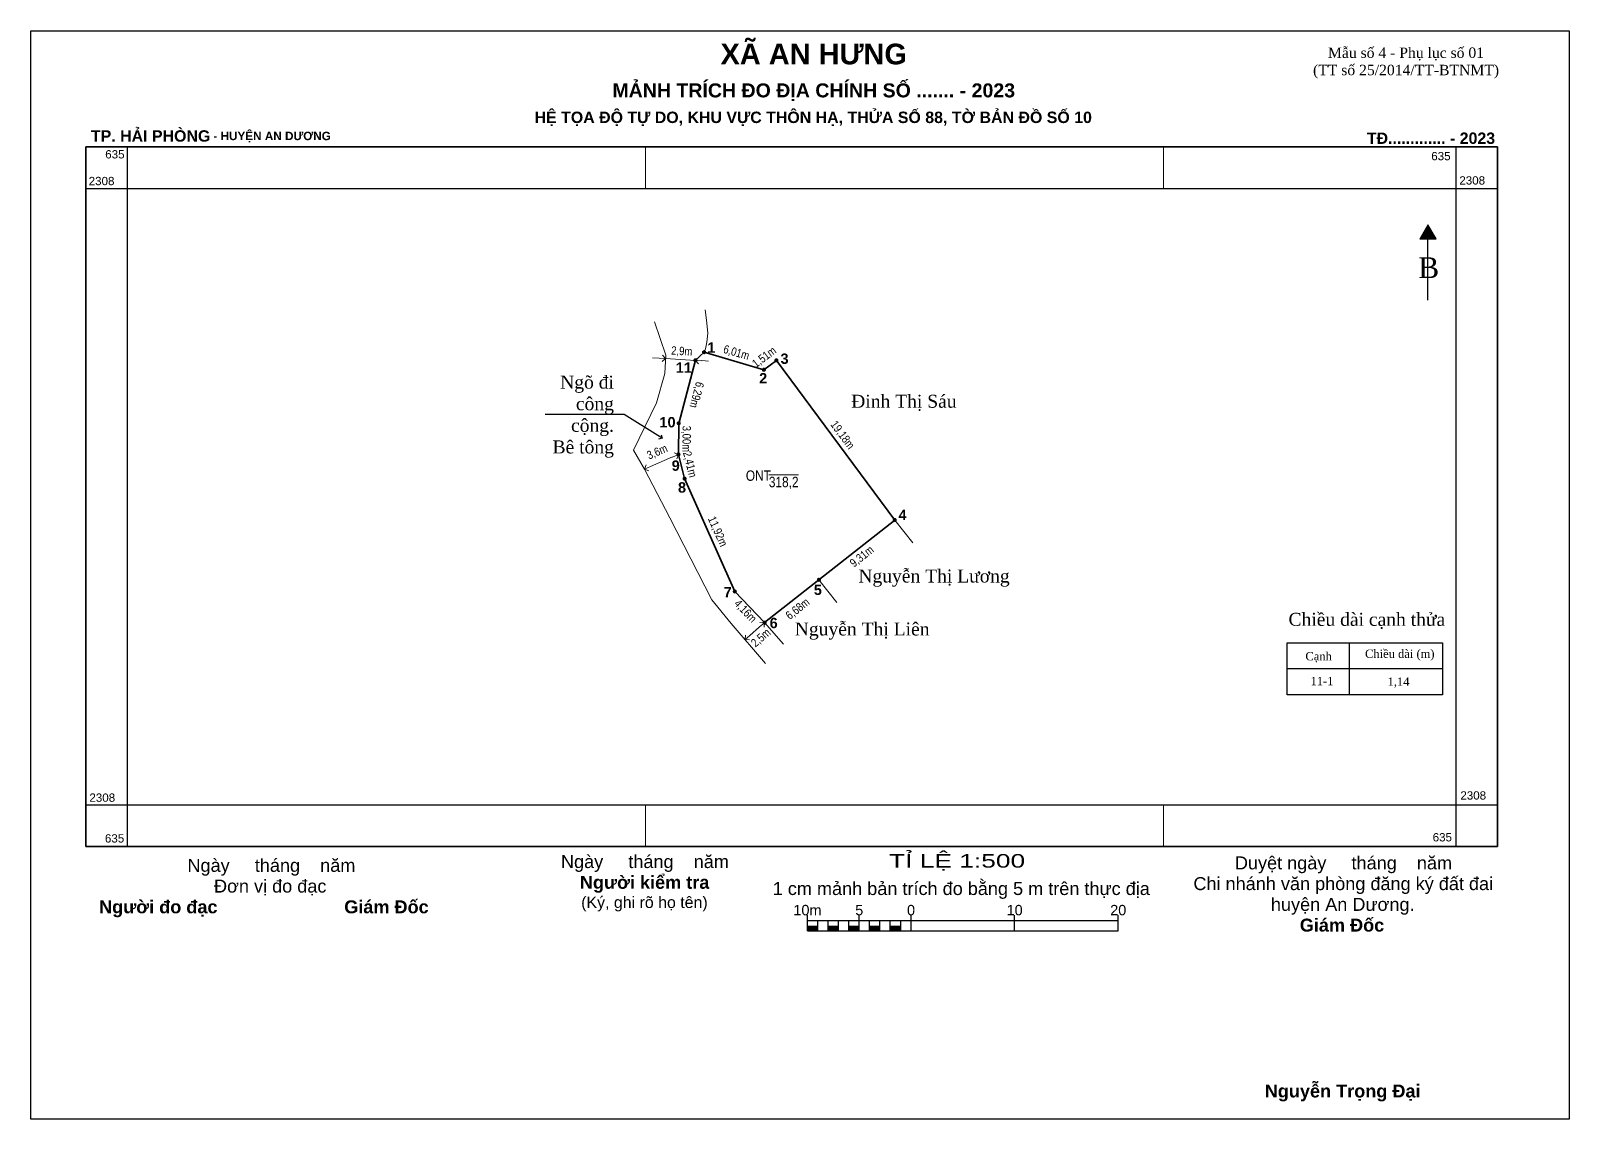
# Model space of a CAD drawing. Header units: metres. Extents: x -95 to 475, y 248 to 679.
# Drawn here: x 68.8 to 217.3, y 573.5 to 678.5 of the extents above; entities that cross this region are included whole.
import ezdxf
from ezdxf import colors
from ezdxf.entities.mleader import LeaderData, LeaderLine
from ezdxf.enums import TextEntityAlignment as Align
from ezdxf.math import Vec2, Vec3

# ---------------------------------------------------------------- set-up
doc = ezdxf.new("R2010")
doc.units = ezdxf.units.M
doc.header["$LTSCALE"] = 0.2
doc.header["$PDMODE"] = 3
doc.header["$PDSIZE"] = -3
doc.linetypes.add('HIDDEN', pattern=[9.525, 6.35, -3.175])
doc.layers.add('0 @ 0.5', color=7, linetype='Continuous')
doc.layers.add('Heaven2407', color=2, linetype='Continuous')
for name, color, linetype, lineweight in [('NOI @ 0.5', 4, 'Continuous', 5), ('Thanh', 8, 'Continuous', 9), ('Thêm và ngõ @ 0.5', 3, 'Continuous', 13), ('Đậm', 1, 'Continuous', 35), ('Đỏ', 1, 'HIDDEN', 13)]:
    doc.layers.add(name, color=color, linetype=linetype, lineweight=lineweight)
doc.styles.add('Annotative', font='times.ttf', dxfattribs={"height": 2.5})
doc.styles.add('ARIAL', font='arial.ttf')
doc.styles.add('ARIALB', font='arialbd.ttf')
doc.styles.add('DIM', font='ARIALN.TTF', dxfattribs={"height": 1.6})
doc.styles.add('Free', font='times.ttf')
doc.styles.add('Land House', font='ARIALN.TTF', dxfattribs={"height": 2})
doc.styles.add('Point', font='arialbd.ttf', dxfattribs={"height": 2.5})
doc.dimstyles.new('Kích thước cạnh', dxfattribs={"dimtxt": 1.6, "dimasz": 2.5, "dimexe": 1.25, "dimexo": 0.625, "dimtad": 1, "dimzin": 4, "dimtxsty": 'DIM', "dimcen": 2.5, "dimse1": 1, "dimse2": 1, "dimsd1": 1, "dimsd2": 1, "dimadec": 0, "dimazin": 0, "dimtfac": 1, "dimtmove": 0, "dimatfit": 3, "dimfxl": 1, "dimarcsym": 0})
doc.dimstyles.new('Kích thước ngõ', dxfattribs={"dimtxt": 1.6, "dimasz": 1.25, "dimexe": 1.25, "dimexo": 1, "dimgap": 1, "dimtad": 1, "dimtoh": 1, "dimdec": 1, "dimzin": 4, "dimtxsty": 'DIM', "dimblk": 'OPEN90', "dimcen": 0, "dimse1": 1, "dimse2": 1, "dimclrd": 3, "dimclre": 3, "dimclrt": 2, "dimadec": 0, "dimazin": 0, "dimtfac": 1, "dimtdec": 1, "dimtmove": 2, "dimatfit": 3, "dimldrblk": 'OPEN90', "dimfxl": 1, "dimlwd": 13, "dimlwe": 13, "dimarcsym": 1})

# ---------------------------------------------------------------- blocks, each defined once
blk = doc.blocks.new('*D98')
at = {"layer": 'Defpoints', "color": 0, "transparency": 16777216}
for p in [(140.77, 646.72), (152.18, 631.31), (152.18, 631.31)]:
    blk.add_point(p, dxfattribs=at)
at = {"color": 0, "transparency": 16777216, "insert": (147.11, 639.49), "char_height": 0.8, "attachment_point": 5, "rotation": 306.5471, "style": 'DIM'}
blk.add_mtext('19,18m', dxfattribs=at)
blk = doc.blocks.new('*D99')
at = {"layer": 'Defpoints', "color": 0, "transparency": 16777216}
for p in [(144.87, 625.55), (139.62, 621.41), (140.72, 620.02)]:
    blk.add_point(p, dxfattribs=at)
at = {"color": 0, "transparency": 16777216, "insert": (142.85, 622.71), "char_height": 0.8, "attachment_point": 5, "rotation": 38.2329, "style": 'DIM'}
blk.add_mtext('6,68m', dxfattribs=at)
blk = doc.blocks.new('*D100')
at = {"layer": 'Defpoints', "color": 0, "transparency": 16777216}
for p in [(136.75, 624.42), (135.73, 623.45), (139.62, 621.41)]:
    blk.add_point(p, dxfattribs=at)
at = {"color": 0, "transparency": 16777216, "insert": (137.74, 622.49), "char_height": 0.8, "attachment_point": 5, "rotation": 313.6921, "style": 'DIM'}
blk.add_mtext('4,16m', dxfattribs=at)
blk = doc.blocks.new('*D101')
at = {"layer": 'Defpoints', "color": 0, "transparency": 16777216}
for p in [(131.9, 635.31), (131.9, 635.31), (136.75, 624.42)]:
    blk.add_point(p, dxfattribs=at)
at = {"color": 0, "transparency": 16777216, "insert": (135.05, 630.19), "char_height": 0.8, "attachment_point": 5, "rotation": 294.0141, "style": 'DIM'}
blk.add_mtext('11,92m', dxfattribs=at)
blk = doc.blocks.new('*D102')
at = {"layer": 'Defpoints', "color": 0, "transparency": 16777216}
for p in [(131.31, 637.64), (131.31, 637.64), (131.9, 635.31)]:
    blk.add_point(p, dxfattribs=at)
at = {"color": 0, "transparency": 16777216, "insert": (132.37, 636.67), "char_height": 0.8, "attachment_point": 5, "rotation": 284.1343, "style": 'DIM'}
blk.add_mtext('2,41m', dxfattribs=at)
blk = doc.blocks.new('*D103')
at = {"layer": 'Defpoints', "color": 0, "transparency": 16777216}
for p in [(133.79, 647.51), (139.56, 645.81), (139.56, 645.81)]:
    blk.add_point(p, dxfattribs=at)
at = {"color": 0, "transparency": 16777216, "insert": (136.89, 647.42), "char_height": 0.8, "attachment_point": 5, "rotation": 343.6313, "style": 'DIM'}
blk.add_mtext('6,01m', dxfattribs=at)
blk = doc.blocks.new('*D104')
at = {"layer": 'Defpoints', "color": 0, "transparency": 16777216}
for p in [(140.7, 646.81), (140.77, 646.72), (139.56, 645.81)]:
    blk.add_point(p, dxfattribs=at)
at = {"color": 0, "transparency": 16777216, "insert": (139.62, 646.99), "char_height": 0.8, "attachment_point": 5, "rotation": 36.7451, "style": 'DIM'}
blk.add_mtext('1,51m', dxfattribs=at)
blk = doc.blocks.new('*D105')
at = {"layer": 'Defpoints', "color": 0, "transparency": 16777216}
for p in [(152.18, 631.31), (153.2, 630.02), (144.87, 625.55)]:
    blk.add_point(p, dxfattribs=at)
at = {"color": 0, "transparency": 16777216, "insert": (149.05, 627.76), "char_height": 0.8, "attachment_point": 5, "rotation": 38.2329, "style": 'DIM'}
blk.add_mtext('9,31m', dxfattribs=at)
blk = doc.blocks.new('Moc')
at = {"layer": 'Đỏ', "lineweight": 13}
h = blk.add_hatch(color=6, dxfattribs=at)
edge = h.paths.add_edge_path()
edge.add_arc((0, 0), 0.25, 0, 360)
blk = doc.blocks.new('_Open90')
at = {"color": 0, "linetype": 'ByBlock', "lineweight": -2}
for p, q in [((0, 0), (-1, 0)), ((-0.5, 0.5), (0, 0)), ((0, 0), (-0.5, -0.5))]:
    blk.add_line(p, q, dxfattribs=at)
blk = doc.blocks.new('*D106')
at = {"color": 3, "linetype": 'Continuous', "lineweight": 13, "transparency": 16777216}
blk.add_line((139.15, 621.01), (138.21, 620.19), dxfattribs=at)
at = {"layer": 'Defpoints', "color": 0, "transparency": 16777216}
for p in [(139.62, 621.41), (137.74, 619.78), (137.74, 619.78)]:
    blk.add_point(p, dxfattribs=at)
at = {"color": 3, "lineweight": 13, "transparency": 16777216, "xscale": 0.625, "yscale": 0.625, "zscale": 0.625}
for p, rotation in [((139.62, 621.41), 40.93502440446883), ((137.74, 619.78), 220.9350244044688)]:
    blk.add_blockref('_Open90', p, dxfattribs=dict(at, rotation=rotation))
at = {"color": 2, "transparency": 16777216, "insert": (139.3, 619.92), "char_height": 0.8, "attachment_point": 5, "rotation": 40.935, "style": 'DIM'}
blk.add_mtext('2,5m', dxfattribs=at)
blk = doc.blocks.new('*D107')
at = {"layer": 'Defpoints', "color": 0, "transparency": 16777216}
for p in [(131.33, 640.64), (131.31, 637.64), (132.82, 637.63)]:
    blk.add_point(p, dxfattribs=at)
at = {"color": 0, "transparency": 16777216, "insert": (132.03, 639.14), "char_height": 0.8, "attachment_point": 5, "rotation": 269.5604, "style": 'DIM'}
blk.add_mtext('3,00m', dxfattribs=at)
blk = doc.blocks.new('*D108')
at = {"layer": 'Defpoints', "color": 0, "transparency": 16777216}
for p in [(132.95, 646.72), (131.33, 640.64), (132.99, 640.2)]:
    blk.add_point(p, dxfattribs=at)
at = {"color": 0, "transparency": 16777216, "insert": (133.02, 643.4), "char_height": 0.8, "attachment_point": 5, "rotation": 255.0983, "style": 'DIM'}
blk.add_mtext('6,29m', dxfattribs=at)
blk = doc.blocks.new('*D109')
at = {"color": 3, "linetype": 'Continuous', "lineweight": 13, "transparency": 16777216}
for p, q in [((129.45, 646.93), (128.82, 646.96)), ((132.95, 646.72), (130.07, 646.89)), ((133.58, 646.69), (134.2, 646.65))]:
    blk.add_line(p, q, dxfattribs=at)
at = {"layer": 'Defpoints', "color": 0, "transparency": 16777216}
for p in [(130.07, 646.89), (130.07, 646.89), (132.95, 646.72)]:
    blk.add_point(p, dxfattribs=at)
at = {"color": 3, "lineweight": 13, "transparency": 16777216, "xscale": 0.625, "yscale": 0.625, "zscale": 0.625}
for p, rotation in [((130.07, 646.89), 356.685211683833), ((132.95, 646.72), 176.685211683833)]:
    blk.add_blockref('_Open90', p, dxfattribs=dict(at, rotation=rotation))
at = {"color": 2, "transparency": 16777216, "insert": (131.63, 647.55), "char_height": 0.8, "attachment_point": 5, "rotation": 356.6852, "style": 'DIM'}
blk.add_mtext('2,9m', dxfattribs=at)
blk = doc.blocks.new('*D115')
at = {"color": 3, "linetype": 'Continuous', "lineweight": 13, "transparency": 16777216}
blk.add_line((130.74, 637.4), (128.61, 636.48), dxfattribs=at)
at = {"layer": 'Defpoints', "color": 0, "transparency": 16777216}
for p in [(131.31, 637.64), (128.03, 636.23), (128.03, 636.23)]:
    blk.add_point(p, dxfattribs=at)
at = {"color": 3, "lineweight": 13, "transparency": 16777216, "xscale": 0.625, "yscale": 0.625, "zscale": 0.625}
for p, rotation in [((131.31, 637.64), 23.29112298959042), ((128.03, 636.23), 203.2911229895905)]:
    blk.add_blockref('_Open90', p, dxfattribs=dict(at, rotation=rotation))
at = {"color": 2, "transparency": 16777216, "insert": (129.28, 637.84), "char_height": 0.8, "attachment_point": 5, "rotation": 23.2911, "style": 'DIM'}
blk.add_mtext('3,6m', dxfattribs=at)

msp = doc.modelspace()

# ---------------------------------------------------------------- hatches: boundary and pattern name
at = {"linetype": 'Continuous'}
h = msp.add_hatch(color=256, dxfattribs=at)
h.paths.add_polyline_path([(203.66, 659.787), (202.874, 658.432), (203.66, 658.432)])
h.paths.add_polyline_path([(203.66, 658.432), (204.446, 658.432), (203.66, 659.787)])

# ---------------------------------------------------------------- linework, layer by layer
at = {"color": 0, "linetype": 'ByBlock', "lineweight": 35, "ltscale": 0.6}
for p, q in [((74.12, 599.814), (74.12, 667.309)), ((74.12, 667.309), (210.364, 667.309)), ((210.364, 667.309), (210.364, 599.814)), ((210.364, 599.814), (74.12, 599.814))]:
    msp.add_line(p, q, dxfattribs=at)
at = {"color": 0, "linetype": 'ByBlock', "lineweight": 25, "ltscale": 0.6}
for p, q in [((78.12, 599.814), (78.12, 667.309)), ((206.364, 667.309), (206.364, 599.814)), ((74.12, 663.309), (210.364, 663.309)), ((210.364, 603.814), (74.12, 603.814))]:
    msp.add_line(p, q, dxfattribs=at)
at = {"lineweight": 13}
for p, q in [((128.12, 663.309), (128.12, 667.309)), ((178.12, 663.309), (178.12, 667.309)), ((128.12, 603.814), (128.12, 599.814)), ((178.12, 603.814), (178.12, 599.814))]:
    msp.add_line(p, q, dxfattribs=at)
at = {"color": 7, "linetype": 'ByBlock', "lineweight": 13}
for q in [(202.874, 658.432), (204.446, 658.432)]:
    msp.add_line((203.66, 659.787), q, dxfattribs=at)
at = {"color": 7, "linetype": 'ByBlock', "lineweight": 30}
msp.add_line((203.66, 652.54), (203.66, 659.787), dxfattribs=at)
at = {"linetype": 'Continuous'}
for p, q in [((202.874, 658.432), (204.446, 658.432)), ((152.185, 631.311), (152.185, 631.311)), ((139.623, 621.415), (139.623, 621.415))]:
    msp.add_line(p, q, dxfattribs=at)
for p, q in [((190.076, 619.459), (205.076, 619.459)), ((190.076, 616.959), (190.076, 619.459)), ((196.076, 616.959), (196.076, 619.459)), ((205.076, 619.459), (205.076, 616.959)), ((205.076, 616.959), (190.076, 616.959)), ((205.076, 616.959), (190.076, 616.959)), ((190.076, 614.459), (190.076, 616.959)), ((196.076, 614.459), (196.076, 616.959)), ((205.076, 616.959), (205.076, 614.459)), ((205.076, 614.459), (190.076, 614.459))]:
    msp.add_line(p, q)
at = {"color": 0, "linetype": 'Continuous'}
for p, q in [((143.762, 591.686), (143.762, 593.186)), ((143.762, 592.686), (173.762, 592.686)), ((144.762, 591.686), (144.762, 592.686)), ((145.762, 591.686), (145.762, 592.686)), ((146.762, 591.686), (146.762, 592.686)), ((147.762, 591.686), (147.762, 592.686)), ((148.762, 591.686), (148.762, 593.186)), ((148.762, 591.686), (148.762, 592.686)), ((149.762, 591.686), (149.762, 592.686)), ((150.762, 591.686), (150.762, 592.686)), ((151.762, 591.686), (151.762, 592.686)), ((152.762, 591.686), (152.762, 592.686)), ((153.762, 591.686), (153.762, 593.186)), ((163.762, 591.686), (163.762, 593.186)), ((173.762, 591.686), (173.762, 593.186)), ((143.762, 591.686), (173.762, 591.686))]:
    msp.add_line(p, q, dxfattribs=at)
for points in [[(143.762, 591.686), (143.762, 592.186), (144.762, 591.686), (144.762, 592.186)], [(145.762, 591.686), (145.762, 592.186), (146.762, 591.686), (146.762, 592.186)], [(147.762, 591.686), (147.762, 592.186), (148.762, 591.686), (148.762, 592.186)], [(149.762, 591.686), (149.762, 592.186), (150.762, 591.686), (150.762, 592.186)], [(151.762, 591.686), (151.762, 592.186), (152.762, 591.686), (152.762, 592.186)]]:
    msp.add_solid(points, dxfattribs=at)
at = {"layer": 'Defpoints'}
msp.add_lwpolyline([(68.794, 678.513), (217.294, 678.513), (217.294, 573.513), (68.794, 573.513)], close=True, dxfattribs=at)
at = {"layer": 'Thanh'}
for p, q in [((152.185, 631.311), (153.925, 629.102)), ((144.871, 625.549), (146.591, 623.353))]:
    msp.add_line(p, q, dxfattribs=at)
at = {"layer": 'Thanh', "linetype": 'Continuous'}
msp.add_line((139.623, 621.415), (141.452, 619.325), dxfattribs=at)
for points in [[(133.786, 647.507), (133.921, 647.819), (134.049, 648.474), (134.133, 649.341), (134.034, 650.595), (133.896, 651.602)], [(139.721, 617.487), (136.395, 621.322), (134.529, 623.631), (130.485, 631.515), (128.033, 636.233), (126.962, 638.061), (129.203, 642.618), (129.987, 645.465), (130.087, 647.207), (128.995, 650.422)]]:
    msp.add_lwpolyline(points, dxfattribs=at)
at = {"layer": 'Đậm', "linetype": 'Continuous'}
msp.add_lwpolyline([(132.952, 646.723), (132.952, 646.723), (132.952, 646.723), (131.334, 640.642), (131.311, 637.645), (131.9, 635.308), (136.749, 624.423), (139.623, 621.415), (152.185, 631.311), (152.185, 631.311), (152.185, 631.311), (140.766, 646.716), (140.766, 646.716), (140.766, 646.716), (140.766, 646.716), (140.766, 646.716), (140.766, 646.716), (139.555, 645.813), (133.786, 647.507), (132.953, 646.724)], dxfattribs=at)

# ---------------------------------------------------------------- block references
at = {"color": 7, "linetype": 'Continuous', "lineweight": 0, "xscale": 0.8000000000000114, "yscale": 0.8000000000000114, "zscale": 0.8000000000000114}
for p in [(133.786, 647.507), (132.953, 646.724), (139.555, 645.813), (140.766, 646.716), (131.337, 640.651), (131.311, 637.645), (131.9, 635.308), (152.185, 631.311), (144.871, 625.549), (136.749, 624.423), (139.64, 621.413)]:
    msp.add_blockref('Moc', p, dxfattribs=at)

# ---------------------------------------------------------------- texts
at = {"color": 7, "linetype": 'Continuous', "lineweight": 13, "style": 'ARIALB'}
for s, height, p in [('TP. HẢI PHÒNG', 1.1, (74.6, 668.366, 0.255)), (' - HUYỆN AN DƯƠNG', 0.81, (86.108, 668.366, 0.255)), ('TĐ............. - 2023', 1.1, (197.758, 668.15, 0.255))]:
    msp.add_text(s, height=height, dxfattribs=at).set_placement(p, align=Align.MIDDLE_LEFT)
at = {"color": 7, "lineweight": 13}
for s, height, style, p in [('B', 2, 'Free', (202.725, 654.658)), ('1 cm mảnh bản trích đo bằng 5 m trên thực địa', 1.25, 'ARIAL', (140.412, 595.14))]:
    msp.add_text(s, height=height, dxfattribs=dict(at, style=style)).set_placement(p)
at = {"color": 0, "linetype": 'Continuous', "style": 'ARIAL'}
for s, p in [('10m', (143.762, 593.186)), ('5', (148.762, 593.186)), ('0', (153.762, 593.186)), ('10', (163.762, 593.186)), ('20', (173.762, 593.186))]:
    msp.add_text(s, height=1, dxfattribs=at).set_placement(p, align=Align.CENTER)
for s, width, gutter_width, heights, insert, char_height, attachment_point, style in [('XÃ AN HƯNG', 97.03057, 2.906, [0], (144.369, 677.273), 2, 2, 'ARIALB'), ('MẢNH TRÍCH ĐO ĐỊA CHÍNH SỐ ....... - 2023', 97.03057, 2.906, [0], (144.369, 673.438), 1.35, 2, 'ARIALB'), ('HỆ TỌA ĐỘ TỰ DO, KHU VỰC THÔN HẠ, THỬA SỐ 88, TỜ BẢN ĐỒ SỐ 10', 97.03057, 2.906, [0], (144.32, 670.713), 1.1, 2, 'ARIALB'), ('Cạnh', 3.46278, 12.5, [0], (191.828, 618.579), 0.8, 1, 'Free'), ('Chiều dài (m)', 6.59689, 12.5, [1.107], (197.583, 618.815), 0.8, 1, 'Free'), ('11-1', 1.96591, 12.5, [0], (192.317, 616.181), 0.8, 1, 'Free'), ('1,14', 1.96591, 12.5, [0], (199.762, 616.132), 0.8, 1, 'Free')]:
    msp.add_mtext_dynamic_manual_height_columns(s, width=width, gutter_width=gutter_width, heights=heights, dxfattribs=dict(insert=insert, char_height=char_height, attachment_point=attachment_point, style=style))
at = {"color": 7, "linetype": 'Continuous', "lineweight": 13, "attachment_point": 5, "style": 'Free'}
for s, insert, char_height in [('\\A1;Mẫu số 4 - Phụ lục số 01\\P(TT số 25/2014/TT-BTNMT)', (201.542, 675.401), 1), ('\\A1;{\\f.VnArial|b0|i0|c0|p34;635}', (76.913, 666.591), 0.8), ('\\A1;{\\f.VnArial|b0|i0|c0|p34;635}', (204.91, 666.418), 0.8), ('\\A1;{\\f.VnArial|b0|i0|c0|p34;2308}', (75.629, 664.013), 0.8), ('\\A1;{\\f.VnArial|b0|i0|c0|p34;2308}', (207.93, 664.072), 0.8), ('\\A1;{\\f.VnArial|b0|i0|c0|p34;2308}', (75.695, 604.53), 0.8), ('\\A1;{\\f.VnArial|b0|i0|c0|p34;2308}', (208.029, 604.741), 0.8), ('\\A1;{\\f.VnArial|b0|i0|c0|p34;635}', (76.884, 600.597), 0.8), ('\\A1;{\\f.VnArial|b0|i0|c0|p34;635}', (205.046, 600.706), 0.8)]:
    msp.add_mtext(s, dxfattribs=dict(at, insert=insert, char_height=char_height))
at = {"color": 0, "char_height": 1.25, "attachment_point": 1, "line_spacing_factor": 0.96, "style": 'Free'}
for s, insert, width in [('\\pi9.86637;{\\fArial|b0|i0|c0|p34;Ngày     tháng    năm \\P\\pi12.43074;Đơn vị đo đạc\\P\\pi1.33678;\\fArial|b1|i0|c0|p34;Người đo đạc ^I^I^IGiám Đốc}', (74.051, 598.627), 35.69709), ('\\pi5.64276;{\\fArial|b0|i0|c0|p34;Ngày     tháng    năm\\P\\pi7.4683;\\fArial|b1|i0|c0|p34;Người kiểm tra\\P\\pi7.59219;\\fArial|b0|i0|c0|p34;\\H0.88x;(Ký, ghi rõ họ tên)}', (114.329, 598.991), 27.24987), ('\\pi8.87201;{\\fArial|b0|i0|c0|p34;Duyệt ngày     tháng    năm\\P\\pi4.86834;Chi nhánh văn phòng đăng ký đất đai\\P\\pi12.34909;huyện An Dương.\\P\\pi15.13729;\\fArial|b1|i0|c0|p34;Giám Đốc\\P\\pi19.14906;\\P\\P\\P\\P\\P\\P\\P\\pi11.75521;Nguyễn Trọng Đại}', (176.149, 598.865), 38.29812)]:
    msp.add_mtext(s, dxfattribs=dict(at, insert=insert, width=width))
at = {"color": 7, "lineweight": 13, "insert": (158.207, 599.086), "char_height": 1.3, "width": 20.02389, "attachment_point": 2, "style": 'Free'}
msp.add_mtext('{\\fArial|b0|i0|c0|p34;\\W1.4;TỈ LỆ 1:\\fArial|b0|i0|c163|p34;5\\fArial|b0|i0|c0|p34;00}', dxfattribs=at)
at = {"layer": '0 @ 0.5', "insert": (190.196, 622.359), "char_height": 1.25, "attachment_point": 1, "style": 'Annotative'}
msp.add_mtext_dynamic_manual_height_columns('Chiều dài cạnh thửa', width=16.17609, gutter_width=6.25, heights=[0], dxfattribs=at)
at = {"layer": 'Heaven2407', "style": 'Point'}
for s, p in [('1', (134.087, 647.449)), ('11', (131.055, 645.52)), ('3', (141.165, 646.38)), ('2', (139.101, 644.49)), ('10', (129.478, 640.254)), ('9', (130.659, 636.067)), ('8', (131.267, 633.963)), ('4', (152.554, 631.308)), ('7', (135.68, 623.87)), ('5', (144.381, 624.083)), ('6', (140.116, 620.882))]:
    msp.add_text(s, height=1, dxfattribs=at).set_placement(p)
at = {"layer": 'NOI @ 0.5', "char_height": 1, "attachment_point": 1, "style": 'Land House'}
for s, insert in [('ONT', (137.817, 636.098)), ('{\\O318,2}', (140.038, 635.485))]:
    msp.add_mtext_dynamic_manual_height_columns(s, width=4.47053, gutter_width=5, heights=[0], dxfattribs=dict(at, insert=insert))
at = {"layer": 'Thêm và ngõ @ 0.5', "char_height": 1.25, "attachment_point": 1, "style": 'Annotative'}
for s, insert in [('Đinh Thị Sáu', (147.984, 643.401)), ('Nguyễn Thị Lương', (148.677, 626.539)), ('Nguyễn Thị Liên', (142.542, 621.429))]:
    msp.add_mtext_dynamic_manual_height_columns(s, width=15.79396, gutter_width=6.25, heights=[0], dxfattribs=dict(at, insert=insert))

# ---------------------------------------------------------------- dimensions: what is measured, and where the dimension line sits
at = {"layer": '0 @ 0.5'}
for base, p1, p2, angle, dimstyle, override, picture, middle in [((130.069, 646.89), (132.952, 646.723), (130.069, 646.89), 176.68521, 'Kích thước ngõ', {"dimscale": 0.5, "dimpost": 'm', "dimtix": 0, "dimtofl": 1, "dimtmove": 2, "dimatfit": 3}, '*D109', (131.626, 647.547)), ((140.697, 646.809), (139.555, 645.813), (140.766, 646.716), 36.74512, 'Kích thước cạnh', {"dimscale": 0.5, "dimpost": 'm', "dimtix": 0, "dimtofl": 1, "dimtmove": 0, "dimatfit": 3}, '*D104', (140.091, 646.357)), ((132.994, 640.201), (132.952, 646.723), (131.334, 640.642), 255.09826, 'Kích thước cạnh', {"dimscale": 0.5, "dimpost": 'm', "dimtix": 0, "dimtofl": 1, "dimtmove": 0, "dimatfit": 3}, '*D108', (133.791, 643.194)), ((132.816, 637.633), (131.334, 640.642), (131.311, 637.645), 269.56042, 'Kích thước cạnh', {"dimscale": 0.5, "dimpost": 'm', "dimtix": 0, "dimtofl": 1, "dimtmove": 0, "dimatfit": 3}, '*D107', (132.828, 639.132)), ((131.311, 637.645), (131.9, 635.308), (131.311, 637.645), 104.1343, 'Kích thước cạnh', {"dimscale": 0.5, "dimpost": 'm', "dimtix": 0, "dimtofl": 1, "dimtmove": 0, "dimatfit": 3}, '*D102', (131.605, 636.477)), ((131.9, 635.308), (136.749, 624.423), (131.9, 635.308), 114.01414, 'Kích thước cạnh', {"dimscale": 0.5, "dimpost": 'm', "dimtix": 0, "dimtofl": 1, "dimtmove": 0, "dimatfit": 3}, '*D101', (134.324, 629.866)), ((137.735, 619.777), (139.623, 621.415), (137.735, 619.777), 220.93502, 'Kích thước ngõ', {"dimscale": 0.5, "dimpost": 'm', "dimtix": 0, "dimtofl": 1, "dimtmove": 2, "dimatfit": 3}, '*D106', (139.296, 619.924))]:
    dim = msp.add_linear_dim(base=base, p1=p1, p2=p2, angle=angle, dimstyle=dimstyle, override=override, dxfattribs=at)
    dim.commit()
    dim.dimension.update_dxf_attribs({"geometry": picture, "text_midpoint": middle, "dimtype": 129})
for p1, p2, distance, dimstyle, override, picture, middle in [((133.786, 647.507), (139.555, 645.813), 0, 'Kích thước cạnh', {"dimscale": 0.5, "dimpost": 'm', "dimtix": 0, "dimtofl": 1, "dimtmove": 0, "dimatfit": 3}, '*D103', (136.894, 647.421)), ((140.766, 646.716), (152.185, 631.311), 0, 'Kích thước cạnh', {"dimscale": 0.5, "dimpost": 'm', "dimtix": 0, "dimtofl": 1, "dimtmove": 0, "dimatfit": 3}, '*D98', (147.113, 639.486)), ((131.311, 637.645), (128.033, 636.233), 0, 'Kích thước ngõ', {"dimscale": 0.5, "dimpost": 'm', "dimtix": 0, "dimtofl": 1, "dimtmove": 2, "dimatfit": 3}, '*D115', (129.284, 637.84)), ((144.871, 625.549), (152.185, 631.311), -1.64, 'Kích thước cạnh', {"dimscale": 0.5, "dimpost": 'm', "dimtix": 0, "dimtofl": 1, "dimtmove": 0, "dimatfit": 3}, '*D105', (149.051, 627.765)), ((144.871, 625.549), (139.623, 621.415), 1.775, 'Kích thước cạnh', {"dimscale": 0.5, "dimpost": 'm', "dimtix": 0, "dimtofl": 1, "dimtmove": 0, "dimatfit": 3}, '*D99', (142.854, 622.711)), ((139.623, 621.415), (136.749, 624.423), 1.41, 'Kích thước cạnh', {"dimscale": 0.5, "dimpost": 'm', "dimtix": 0, "dimtofl": 1, "dimtmove": 0, "dimatfit": 3}, '*D100', (137.741, 622.493))]:
    dim = msp.add_aligned_dim(p1=p1, p2=p2, distance=distance, dimstyle=dimstyle, override=override, dxfattribs=at)
    dim.commit()
    dim.dimension.update_dxf_attribs({"geometry": picture, "text_midpoint": middle})

# ---------------------------------------------------------------- leaders
at = {"layer": 'Thêm và ngõ @ 0.5', "lineweight": 13}
ml = msp.add_multileader_mtext('Standard', dxfattribs=at)
ml.set_content(' Ngõ đi công cộng. Bê tông', color=256, style='Annotative')
ml.set_leader_properties()
ml.set_arrow_properties(name='OPEN90')
ml.build(insert=Vec2(0, 0))
ml.multileader.update_dxf_attribs({"text_left_attachment_type": 5, "text_right_attachment_type": 5, "dogleg_length": 0, "arrow_head_size": 0.5, "scale": 0.5})
ctx = ml.context
ctx.base_point, ctx.scale, ctx.char_height, ctx.arrow_head_size, ctx.landing_gap_size, ctx.plane_origin = Vec3(113.877, 641.48), 0.5, 1.25, 0.5, 1, Vec3(104.803, 608.009)
ctx.left_attachment, ctx.right_attachment, ctx.text_align_type = 5, 5, 2
notes = []
notes.append((ctx, [(1, (1, 1, 0), (126.084, 641.48), (-1, 0), 0, [(0, [(129.73, 639.2)], 0, [])])]))
ctx.mtext.insert, ctx.mtext.width, ctx.mtext.alignment, ctx.mtext.flow_direction = Vec3(125.084, 645.243), 13.12154, 3, 5
for ctx, leaders in notes:
    for number, flags, end, landing, length, lines in leaders:
        leader = LeaderData()
        leader.index, (leader.has_last_leader_line, leader.has_dogleg_vector, leader.attachment_direction) = number, flags
        leader.last_leader_point, leader.dogleg_vector, leader.dogleg_length = Vec3(end), Vec3(landing), length
        for number, points, colour, breaks in lines:
            line = LeaderLine()
            line.index, line.vertices, line.color, line.breaks = number, Vec3.list(points), colors.encode_raw_color(colour), breaks
            leader.lines.append(line)
        ctx.leaders.append(leader)

doc.saveas('drawing.dxf')
